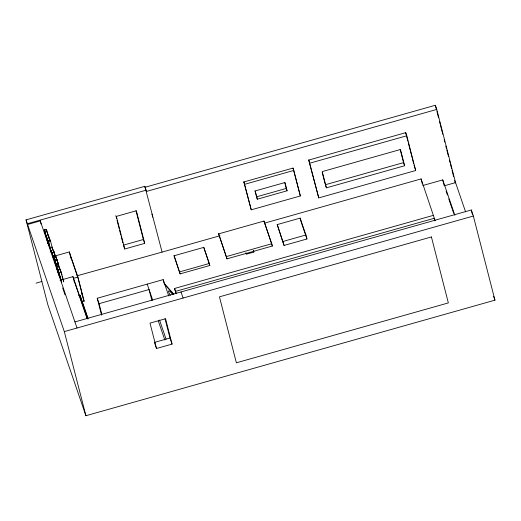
<?xml version="1.0" encoding="UTF-8"?>
<svg xmlns="http://www.w3.org/2000/svg" width="521" height="521" viewBox="0 0 521 521"><rect width="100%" height="100%" fill="white"/><g stroke="black" fill="none" stroke-linecap="round" stroke-linejoin="round"><path stroke-width="0.78" d="M60.749 271.239L61.986 274.997M55.649 256.938L55.825 257.289M74.926 321.919L471.277 209.989L473.348 216.039L494.95 300.161L85.913 415.732L47.841 304.752L26.05 219.875L144.831 186.31L162.083 252.099L219.986 235.739M144.831 186.31L145.079 187.273L435.335 105.268L436.761 109.423L455.549 182.61L465.579 211.845M26.05 219.875L27.372 223.737L146.16 190.172M27.372 223.737L27.567 224.492L40.273 220.904L77.017 328.015M436.761 109.423L146.505 191.428L145.079 187.273M46.258 236.423L46.844 238.931L45.21 232.952L48.101 243.678L44.252 229.885L46.297 229.312L48.407 235.987M44.252 229.885L44.428 230.295L46.473 229.715M44.428 230.295L44.747 231.448L46.844 230.855M308.764 160.064L405.703 132.673L406.771 135.779L415.693 170.517L318.748 197.908L308.764 160.064L318.748 197.908M309.832 163.171L406.771 135.779M243.88 181.953L292.991 168.081L293.798 170.432L300.35 195.955L251.239 209.826L243.88 181.953L251.239 209.826M244.688 184.31L293.798 170.432M48.219 240.663L50.263 240.09L50.589 241.047L48.544 241.62L48.219 240.663L51.292 252.327L48.544 241.62M256.495 196.847L286.27 188.433L287.078 190.79L257.302 199.204L254.951 190.849M52.868 255.713L51.716 252.001L52.868 255.713L54.913 255.14L53.787 251.396L53.832 251.799M55.005 255.98L69.319 251.936L77.942 277.074L84.122 301.151L81.862 301.789M55.767 263.659L55.467 262.786L57.851 271.864L53.702 256.638L55.747 256.058L56.971 260.109M56.848 266.817L54.783 259.797L56.828 259.217L58.899 266.238L56.848 266.817L56.548 265.944M404.615 165.737L403.554 162.63L325.345 184.727L326.406 187.834L404.615 165.737L400.447 149.501L322.238 171.598L326.406 187.834M57.844 271.265L58.932 275.023L55.91 264.069L58.013 263.392L56.828 259.217M123.418 245.137L143.379 239.497L144.708 243.359L124.747 248.999L123.64 245.782M56.268 264.831L58.313 264.251M56.509 265.547L58.554 264.968M58.215 270.054L61.725 282.525L58.215 270.054L60.312 269.461L63.777 281.946L63.51 281.36M36.008 283.163L41.875 281.503M218.651 233.87L263.971 221.067L271.754 243.75L272.34 246.023L227.019 258.826L218.651 233.87L227.019 258.826M60.032 280.291L61.556 279.862M63.074 279.432L72.96 276.638L87.437 318.839M76.965 275.83L162.083 252.099M264.59 223.138L421.085 178.924L435.107 220.539M73.422 278.357L77.942 277.074M277.231 224.59L300.142 218.117L305.925 234.984L306.947 238.976L284.043 245.443L277.231 224.59L284.043 245.443M174.079 255.765L203.776 247.377L209.305 263.489L209.813 265.482L180.123 273.877L174.079 255.765L180.123 273.877M422.778 185.528L442.739 179.888L454.879 215.271M455.549 182.61L444.257 185.802L442.739 179.888M78.554 295.746L80.104 295.303L87.984 318.266M226.433 256.56L271.754 243.75M283.02 241.457L305.925 234.984M179.608 271.884L209.305 263.489M253.506 250.647L253.87 252.073L246.348 254.202L245.977 252.77M101.562 315.166L97.225 298.259L163.158 279.627L168.752 295.941M97.225 298.259L99.081 303.671L149.065 289.552L151.826 300.311M175.134 290.698L174.561 288.478L433.563 215.303M434.325 218.26L175.323 291.441L176.105 293.714M27.567 224.492L64.317 331.603L473.348 216.039M172.067 344.107L169.97 338.012L154.431 342.401L156.521 348.497L172.067 344.107L165.548 318.728L150.002 323.118L156.521 348.497M44.747 231.448L46.135 235.733M164.623 283.893L173.838 294.176M164.89 284.674L173.565 294.358M62.982 279.451L63.204 280.038M53.702 256.638L55.91 264.069M54.783 259.797L56.014 263.847M493.634 296.338L494.95 300.161M446.106 191.187L447.428 195.03M448.744 198.879L453.758 213.493M434.13 218.605L434.918 220.911M415.693 170.517L414.032 165.092M300.35 195.955L292.991 168.081M301.425 222.871L306.947 238.976M272.34 246.023L263.971 221.067M253.369 250.608L253.87 252.073M209.813 265.482L203.776 247.377M181.008 291.942L183.099 298.045M174.561 288.478L176.372 293.753M147.209 284.134L152.731 300.233M159.537 320.07L166.075 339.145M158.312 320.962L164.857 340.037M77.753 277.341L70.823 257.14L71.416 259.451M81.478 292.854L82.761 296.592L78.007 278.09M82.559 296.579L84.122 301.151M81.432 299.875L87.984 318.969M74.229 281.066L87.085 318.546M57.225 261.093L57.473 261.809M58.013 263.392L57.616 262.219L59.29 268.367M57.811 263.079L57.512 262.206L58.306 265.306M58.899 266.238L58.593 265.365L59.394 268.465M53.995 252.457L54.913 255.14M54.464 254.163L54.992 255.694M51.82 246.915L52.595 249.175M51.905 247.488L52.836 250.223M55.571 262.799L55.968 263.971M62.67 287.963L65.034 294.866M55.734 256.736L55.206 255.394L55.395 256.325M60.013 269.507L59.759 268.823L59.928 269.715M49.221 238.051L49.782 239.901M54.204 253.395L53.923 252.477M55.981 257.53L56.229 258.383M62.481 277.895L62.24 277.061L62.305 277.53M60.469 270.842L59.335 267.299L59.518 268.374M49.801 239.745L48.668 236.208L48.85 237.283M60.462 270.223L60.26 269.481M60.625 271.389L60.924 272.49M56.483 259.25L56.796 260.37M55.057 255.42L53.318 249.885L53.8 252.027M58.88 273.069L57.29 267.879L59.785 276.938L58.99 273.733M48.219 241.978L46.623 236.788L49.117 245.847L47.046 238.305L48.694 244.336L48.323 242.643M52.966 250.262L50.263 240.09M46.297 229.312L47.378 233.447M47.952 235.316L47.678 234.294M56.867 260.331L55.747 256.058M49.163 238.553L49.58 240.109M59.283 274.593L57.714 269.396L59.361 275.427L59.205 274.613M48.525 236.69L47.255 232.373L47.502 233.623M62.351 276.312L62.702 277.667M471.277 209.989L472.475 214.672M435.335 105.268L436.539 109.977M436.943 111.546L438.552 117.818M439.561 121.738L440.167 124.096M440.571 125.659L442.785 134.288M444.192 139.778L444.797 142.129M445.807 146.056L446.406 148.407M446.81 149.976L448.425 156.248M449.428 160.168L450.033 162.526M450.437 164.089L451.642 168.797M452.046 170.367L453.654 176.639M454.664 180.559L455.269 182.917M421.085 178.924L422.401 184.056M405.703 132.673L407.884 141.165M408.282 142.708L412.046 157.375M412.443 158.918L413.635 163.548M400.18 149.488L403.554 162.63M322.167 172.353L325.143 183.952M300.142 218.117L301.164 222.109M287.078 190.79L284.961 182.532L255.179 190.946L257.302 199.204M284.726 182.435L286.27 188.433M151.956 214.066L152.77 217.218M163.158 279.627L164.148 283.47M165.033 318.78L169.97 338.012M144.708 243.359L136.333 210.758L116.372 216.397L124.747 248.999M136.007 210.777L143.379 239.497M115.844 215.642L116.645 218.742M117.043 220.298L119.237 228.836M119.635 230.386L120.833 235.049M121.23 236.599L122.826 242.812M99.081 303.671L101.842 314.437M69.319 251.936L70.713 257.374M81.615 300.591L82.168 302.747M80.104 295.303L81.634 301.255M72.96 276.638L74.366 282.121M57.219 261.347L58.209 265.209M40.078 220.149L41.074 224.023M64.317 331.603L85.913 415.732M49.261 238.618L49.462 239.426M63.002 278.859L63.256 280.07M57.59 263.418L57.759 264.154M48.72 237.485L48.863 238.117M54.731 255.303L54.816 255.798M170.341 295.335A6.708 1.231 54.7 0 1 168.628 290.874A6.708 1.231 54.7 0 1 172.327 294.078M53.637 257.491L54.757 261.229L53.637 257.491M431.414 236.951L219.452 296.84L236.384 362.805L448.347 302.916L431.414 236.951M53.878 259.601L51.266 250.458L53.878 259.601M55.773 265.111L53.162 255.974L55.773 265.111"/></g></svg>
